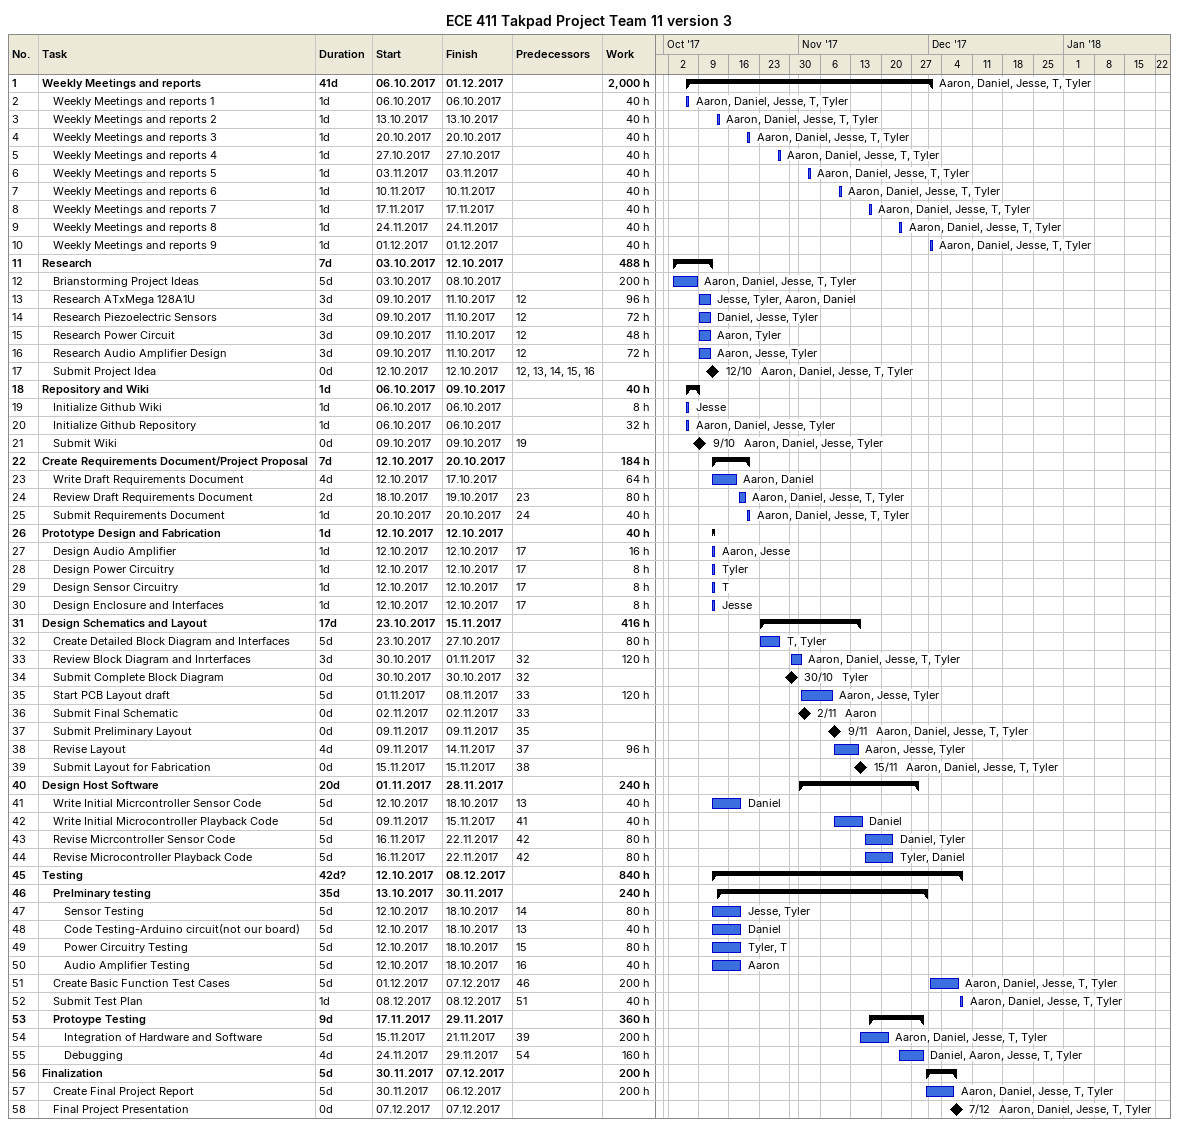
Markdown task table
ECE 411 Takpad Project Team 11 version 3

| ID | Level | Task | Duration | Start | Finish | Predecessors | Resources | Work (h) |
|---|---|---|---|---|---|---|---|---|
| 1 | 1 | **Weekly Meetings and reports** | 41d | 2017-10-06 | 2017-12-01 |  | Aaron, Daniel, Jesse, T, Tyler | 2000 |
| 2 | 2 | Weekly Meetings and reports 1 | 1d | 2017-10-06 | 2017-10-06 |  | Aaron, Daniel, Jesse, T, Tyler | 40 |
| 3 | 2 | Weekly Meetings and reports 2 | 1d | 2017-10-13 | 2017-10-13 |  | Aaron, Daniel, Jesse, T, Tyler | 40 |
| 4 | 2 | Weekly Meetings and reports 3 | 1d | 2017-10-20 | 2017-10-20 |  | Aaron, Daniel, Jesse, T, Tyler | 40 |
| 5 | 2 | Weekly Meetings and reports 4 | 1d | 2017-10-27 | 2017-10-27 |  | Aaron, Daniel, Jesse, T, Tyler | 40 |
| 6 | 2 | Weekly Meetings and reports 5 | 1d | 2017-11-03 | 2017-11-03 |  | Aaron, Daniel, Jesse, T, Tyler | 40 |
| 7 | 2 | Weekly Meetings and reports 6 | 1d | 2017-11-10 | 2017-11-10 |  | Aaron, Daniel, Jesse, T, Tyler | 40 |
| 8 | 2 | Weekly Meetings and reports 7 | 1d | 2017-11-17 | 2017-11-17 |  | Aaron, Daniel, Jesse, T, Tyler | 40 |
| 9 | 2 | Weekly Meetings and reports 8 | 1d | 2017-11-24 | 2017-11-24 |  | Aaron, Daniel, Jesse, T, Tyler | 40 |
| 10 | 2 | Weekly Meetings and reports 9 | 1d | 2017-12-01 | 2017-12-01 |  | Aaron, Daniel, Jesse, T, Tyler | 40 |
| 11 | 1 | **Research** | 7d | 2017-10-03 | 2017-10-12 |  |  | 488 |
| 12 | 2 | Brianstorming Project Ideas | 5d | 2017-10-03 | 2017-10-08 |  | Aaron, Daniel, Jesse, T, Tyler | 200 |
| 13 | 2 | Research ATxMega 128A1U | 3d | 2017-10-09 | 2017-10-11 | 12 | Jesse, Tyler, Aaron, Daniel | 96 |
| 14 | 2 | Research Piezoelectric Sensors | 3d | 2017-10-09 | 2017-10-11 | 12 | Daniel, Jesse, Tyler | 72 |
| 15 | 2 | Research Power Circuit | 3d | 2017-10-09 | 2017-10-11 | 12 | Aaron, Tyler | 48 |
| 16 | 2 | Research Audio Amplifier Design | 3d | 2017-10-09 | 2017-10-11 | 12 | Aaron, Jesse, Tyler | 72 |
| 17 | 2 | Submit Project Idea | 0d | 2017-10-12 | 2017-10-12 | 12, 13, 14, 15, 16 | Aaron, Daniel, Jesse, T, Tyler |  |
| 18 | 1 | **Repository and Wiki** | 1d | 2017-10-06 | 2017-10-09 |  |  | 40 |
| 19 | 2 | Initialize Github Wiki | 1d | 2017-10-06 | 2017-10-06 |  | Jesse | 8 |
| 20 | 2 | Initialize Github Repository | 1d | 2017-10-06 | 2017-10-06 |  | Aaron, Daniel, Jesse, Tyler | 32 |
| 21 | 2 | Submit Wiki | 0d | 2017-10-09 | 2017-10-09 | 19 | Aaron, Daniel, Jesse, Tyler |  |
| 22 | 1 | **Create Requirements Document/Project Proposal** | 7d | 2017-10-12 | 2017-10-20 |  |  | 184 |
| 23 | 2 | Write Draft Requirements Document | 4d | 2017-10-12 | 2017-10-17 |  | Aaron, Daniel | 64 |
| 24 | 2 | Review Draft Requirements Document | 2d | 2017-10-18 | 2017-10-19 | 23 | Aaron, Daniel, Jesse, T, Tyler | 80 |
| 25 | 2 | Submit Requirements Document | 1d | 2017-10-20 | 2017-10-20 | 24 | Aaron, Daniel, Jesse, T, Tyler | 40 |
| 26 | 1 | **Prototype Design and Fabrication** | 1d | 2017-10-12 | 2017-10-12 |  |  | 40 |
| 27 | 2 | Design Audio Amplifier | 1d | 2017-10-12 | 2017-10-12 | 17 | Aaron, Jesse | 16 |
| 28 | 2 | Design Power Circuitry | 1d | 2017-10-12 | 2017-10-12 | 17 | Tyler | 8 |
| 29 | 2 | Design Sensor Circuitry | 1d | 2017-10-12 | 2017-10-12 | 17 | T | 8 |
| 30 | 2 | Design Enclosure and Interfaces | 1d | 2017-10-12 | 2017-10-12 | 17 | Jesse | 8 |
| 31 | 1 | **Design Schematics and Layout** | 17d | 2017-10-23 | 2017-11-15 |  |  | 416 |
| 32 | 2 | Create Detailed Block Diagram and Interfaces | 5d | 2017-10-23 | 2017-10-27 |  | T, Tyler | 80 |
| 33 | 2 | Review Block Diagram and Inrterfaces | 3d | 2017-10-30 | 2017-11-01 | 32 | Aaron, Daniel, Jesse, T, Tyler | 120 |
| 34 | 2 | Submit Complete Block Diagram | 0d | 2017-10-30 | 2017-10-30 | 32 | Tyler |  |
| 35 | 2 | Start PCB Layout draft | 5d | 2017-11-01 | 2017-11-08 | 33 | Aaron, Jesse, Tyler | 120 |
| 36 | 2 | Submit Final Schematic | 0d | 2017-11-02 | 2017-11-02 | 33 | Aaron |  |
| 37 | 2 | Submit Preliminary Layout | 0d | 2017-11-09 | 2017-11-09 | 35 | Aaron, Daniel, Jesse, T, Tyler |  |
| 38 | 2 | Revise Layout | 4d | 2017-11-09 | 2017-11-14 | 37 | Aaron, Jesse, Tyler | 96 |
| 39 | 2 | Submit Layout for Fabrication | 0d | 2017-11-15 | 2017-11-15 | 38 | Aaron, Daniel, Jesse, T, Tyler |  |
| 40 | 1 | **Design Host Software** | 20d | 2017-11-01 | 2017-11-28 |  |  | 240 |
| 41 | 2 | Write Initial Micrcontroller Sensor Code | 5d | 2017-10-12 | 2017-10-18 | 13 | Daniel | 40 |
| 42 | 2 | Write Initial Microcontroller Playback Code | 5d | 2017-11-09 | 2017-11-15 | 41 | Daniel | 40 |
| 43 | 2 | Revise Micrcontroller Sensor Code | 5d | 2017-11-16 | 2017-11-22 | 42 | Daniel, Tyler | 80 |
| 44 | 2 | Revise Microcontroller Playback Code | 5d | 2017-11-16 | 2017-11-22 | 42 | Tyler, Daniel | 80 |
| 45 | 1 | **Testing** | 42d? | 2017-10-12 | 2017-12-08 |  |  | 840 |
| 46 | 2 | **Prelminary testing** | 35d | 2017-10-13 | 2017-11-30 |  |  | 240 |
| 47 | 3 | Sensor Testing | 5d | 2017-10-12 | 2017-10-18 | 14 | Jesse, Tyler | 80 |
| 48 | 3 | Code Testing-Arduino circuit(not our board) | 5d | 2017-10-12 | 2017-10-18 | 13 | Daniel | 40 |
| 49 | 3 | Power Circuitry Testing | 5d | 2017-10-12 | 2017-10-18 | 15 | Tyler, T | 80 |
| 50 | 3 | Audio Amplifier Testing | 5d | 2017-10-12 | 2017-10-18 | 16 | Aaron | 40 |
| 51 | 2 | Create Basic Function Test Cases | 5d | 2017-12-01 | 2017-12-07 | 46 | Aaron, Daniel, Jesse, T, Tyler | 200 |
| 52 | 2 | Submit Test Plan | 1d | 2017-12-08 | 2017-12-08 | 51 | Aaron, Daniel, Jesse, T, Tyler | 40 |
| 53 | 2 | **Protoype Testing** | 9d | 2017-11-17 | 2017-11-29 |  |  | 360 |
| 54 | 3 | Integration of Hardware and Software | 5d | 2017-11-15 | 2017-11-21 | 39 | Aaron, Daniel, Jesse, T, Tyler | 200 |
| 55 | 3 | Debugging | 4d | 2017-11-24 | 2017-11-29 | 54 | Daniel, Aaron, Jesse, T, Tyler | 160 |
| 56 | 1 | **Finalization** | 5d | 2017-11-30 | 2017-12-07 |  |  | 200 |
| 57 | 2 | Create Final Project Report | 5d | 2017-11-30 | 2017-12-06 |  | Aaron, Daniel, Jesse, T, Tyler | 200 |
| 58 | 2 | Final Project Presentation | 0d | 2017-12-07 | 2017-12-07 |  | Aaron, Daniel, Jesse, T, Tyler |  |
